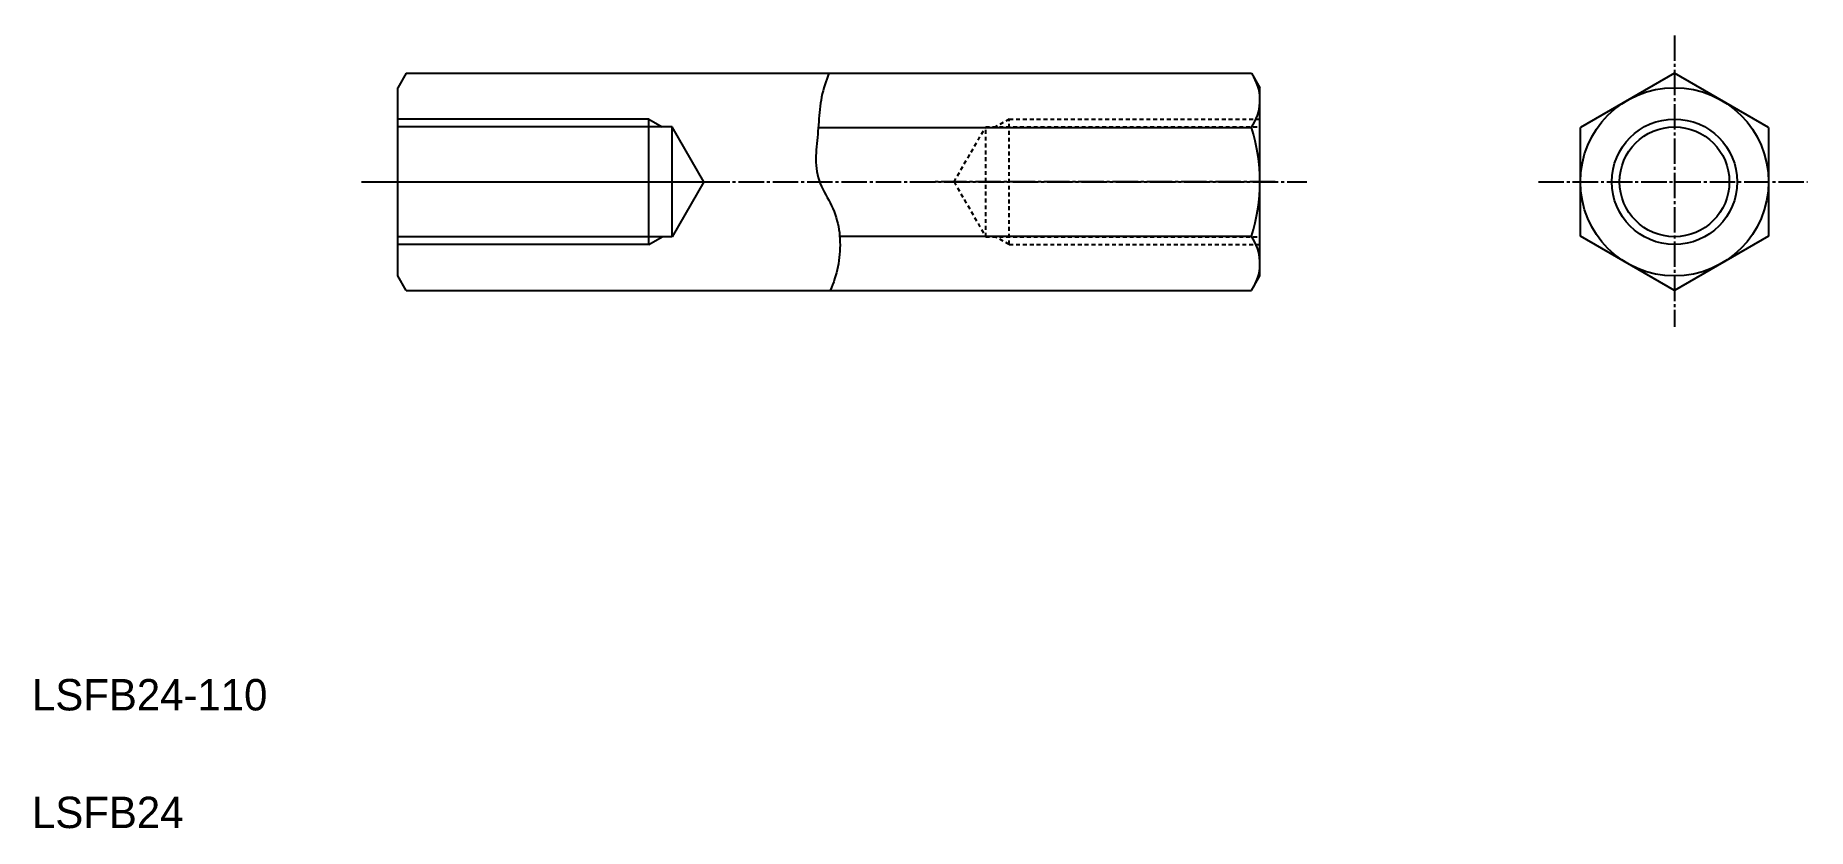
# Model space of a CAD drawing. Extents: x 10 to 237, y 10 to 111.
import ezdxf

# ---------------------------------------------------------------- set-up
doc = ezdxf.new("R2010")
doc.units = 0
doc.header["$LTSCALE"] = 0.25
doc.linetypes.add('CENTER', pattern=[17.5, 13, -1.5, 1.5, -1.5])
doc.linetypes.add('DASHED', pattern=[3.5, 2, -1.5])
doc.layers.get('0').update_dxf_attribs({"linetype": 'CONTINUOUS'})
doc.layers.add('CENTER', color=1, linetype='CENTER')
doc.styles.get("Standard").update_dxf_attribs({"font": 'txt', "height": 6.4})

msp = doc.modelspace()

# ---------------------------------------------------------------- linework, layer by layer
at = {"linetype": 'CONTINUOUS'}
for p, q in [((57.76, 106.24), (56.69, 104.39)), ((56.69, 80.39), (56.69, 104.39)), ((57.76, 106.24), (165.62, 106.24)), ((165.62, 106.24), (166.69, 104.39)), ((166.69, 80.39), (166.69, 104.39)), ((219.58, 106.24), (207.58, 99.31)), ((231.58, 99.31), (219.58, 106.24)), ((56.69, 84.39), (56.69, 100.39)), ((88.69, 84.39), (88.69, 100.39)), ((91.69, 99.39), (56.69, 99.39)), ((95.73, 92.39), (91.69, 99.39)), ((91.69, 85.39), (91.69, 99.39)), ((110.33, 99.31), (165.59, 99.31)), ((207.58, 85.46), (207.58, 99.31)), ((231.58, 99.31), (231.58, 85.46)), ((95.73, 92.39), (91.69, 85.39)), ((91.69, 85.39), (56.69, 85.39)), ((113.06, 85.46), (165.59, 85.46)), ((219.58, 78.53), (207.58, 85.46)), ((231.58, 85.46), (219.58, 78.53)), ((57.76, 78.53), (56.69, 80.39)), ((165.62, 78.53), (166.69, 80.39)), ((57.76, 78.53), (165.62, 78.53))]:
    msp.add_line(p, q, dxfattribs=at)
for p, q in [((225.58, 102.78), (225.58, 102.78)), ((166.69, 84.39), (166.69, 100.39)), ((228.58, 101.05), (228.58, 101.05))]:
    msp.add_line(p, q)
at = {"color": 3, "linetype": 'CONTINUOUS'}
for p, q in [((88.69, 100.39), (56.69, 100.39)), ((88.69, 84.39), (56.69, 84.39))]:
    msp.add_line(p, q, dxfattribs=at)
at = {"color": 3}
for p, q in [((88.69, 100.39), (90.42, 99.39)), ((88.69, 84.39), (90.42, 85.39))]:
    msp.add_line(p, q, dxfattribs=at)
at = {"color": 3, "linetype": 'DASHED'}
for p, q in [((134.69, 100.39), (132.95, 99.39)), ((134.69, 100.39), (166.69, 100.39)), ((134.69, 84.39), (134.69, 100.39)), ((127.65, 92.39), (131.69, 99.39)), ((131.69, 99.39), (166.69, 99.39)), ((131.69, 85.39), (131.69, 99.39)), ((127.65, 92.39), (131.69, 85.39)), ((131.69, 85.39), (166.69, 85.39)), ((134.69, 84.39), (132.95, 85.39)), ((134.69, 84.39), (166.69, 84.39))]:
    msp.add_line(p, q, dxfattribs=at)
at = {"color": 3, "linetype": 'CONTINUOUS'}
msp.add_lwpolyline([(111.69, 106.24, 0.046053), (110.75, 103.2, 0.03246), (110.38, 100.04, -0.008721), (110.11, 96.87, 0.059653), (110.13, 93.7, 0.094152), (111.28, 90.75, -0.058309), (112.61, 87.86, -0.067924), (113.1, 84.73, -0.05581), (112.82, 81.56, -0.052117), (111.86, 78.53)], format="xyb", dxfattribs=at)
at = {"linetype": 'CONTINUOUS'}
msp.add_circle((219.58, 92.39), 12, dxfattribs=at)
at = {"color": 3, "linetype": 'CONTINUOUS'}
msp.add_circle((219.58, 92.39), 8, dxfattribs=at)
msp.add_circle((219.58, 92.39), 7)
at = {"linetype": 'CONTINUOUS'}
for centre, radius, start, end in [((160.69, 102.78), 6, 324.7356, 30), ((144.34, 92.39), 22.35, 341.9403, 18.0597), ((160.69, 81.99), 6, 330, 35.2644)]:
    msp.add_arc(centre, radius, start, end, dxfattribs=at)
at = {"layer": 'CENTER', "color": 1, "linetype": 'CENTER'}
for p, q in [((219.58, 111.05), (219.58, 73.91)), ((52.03, 92.39), (172.69, 92.39)), ((54.74, 92.39), (98.28, 92.39)), ((168.63, 92.39), (125.1, 92.39)), ((202.21, 92.39), (236.56, 92.39))]:
    msp.add_line(p, q, dxfattribs=at)

# ---------------------------------------------------------------- texts
for s, p in [('LSFB24-110', (10, 25)), ('LSFB24', (10, 10))]:
    msp.add_text(s, height=4).set_placement(p)

doc.saveas('drawing.dxf')
